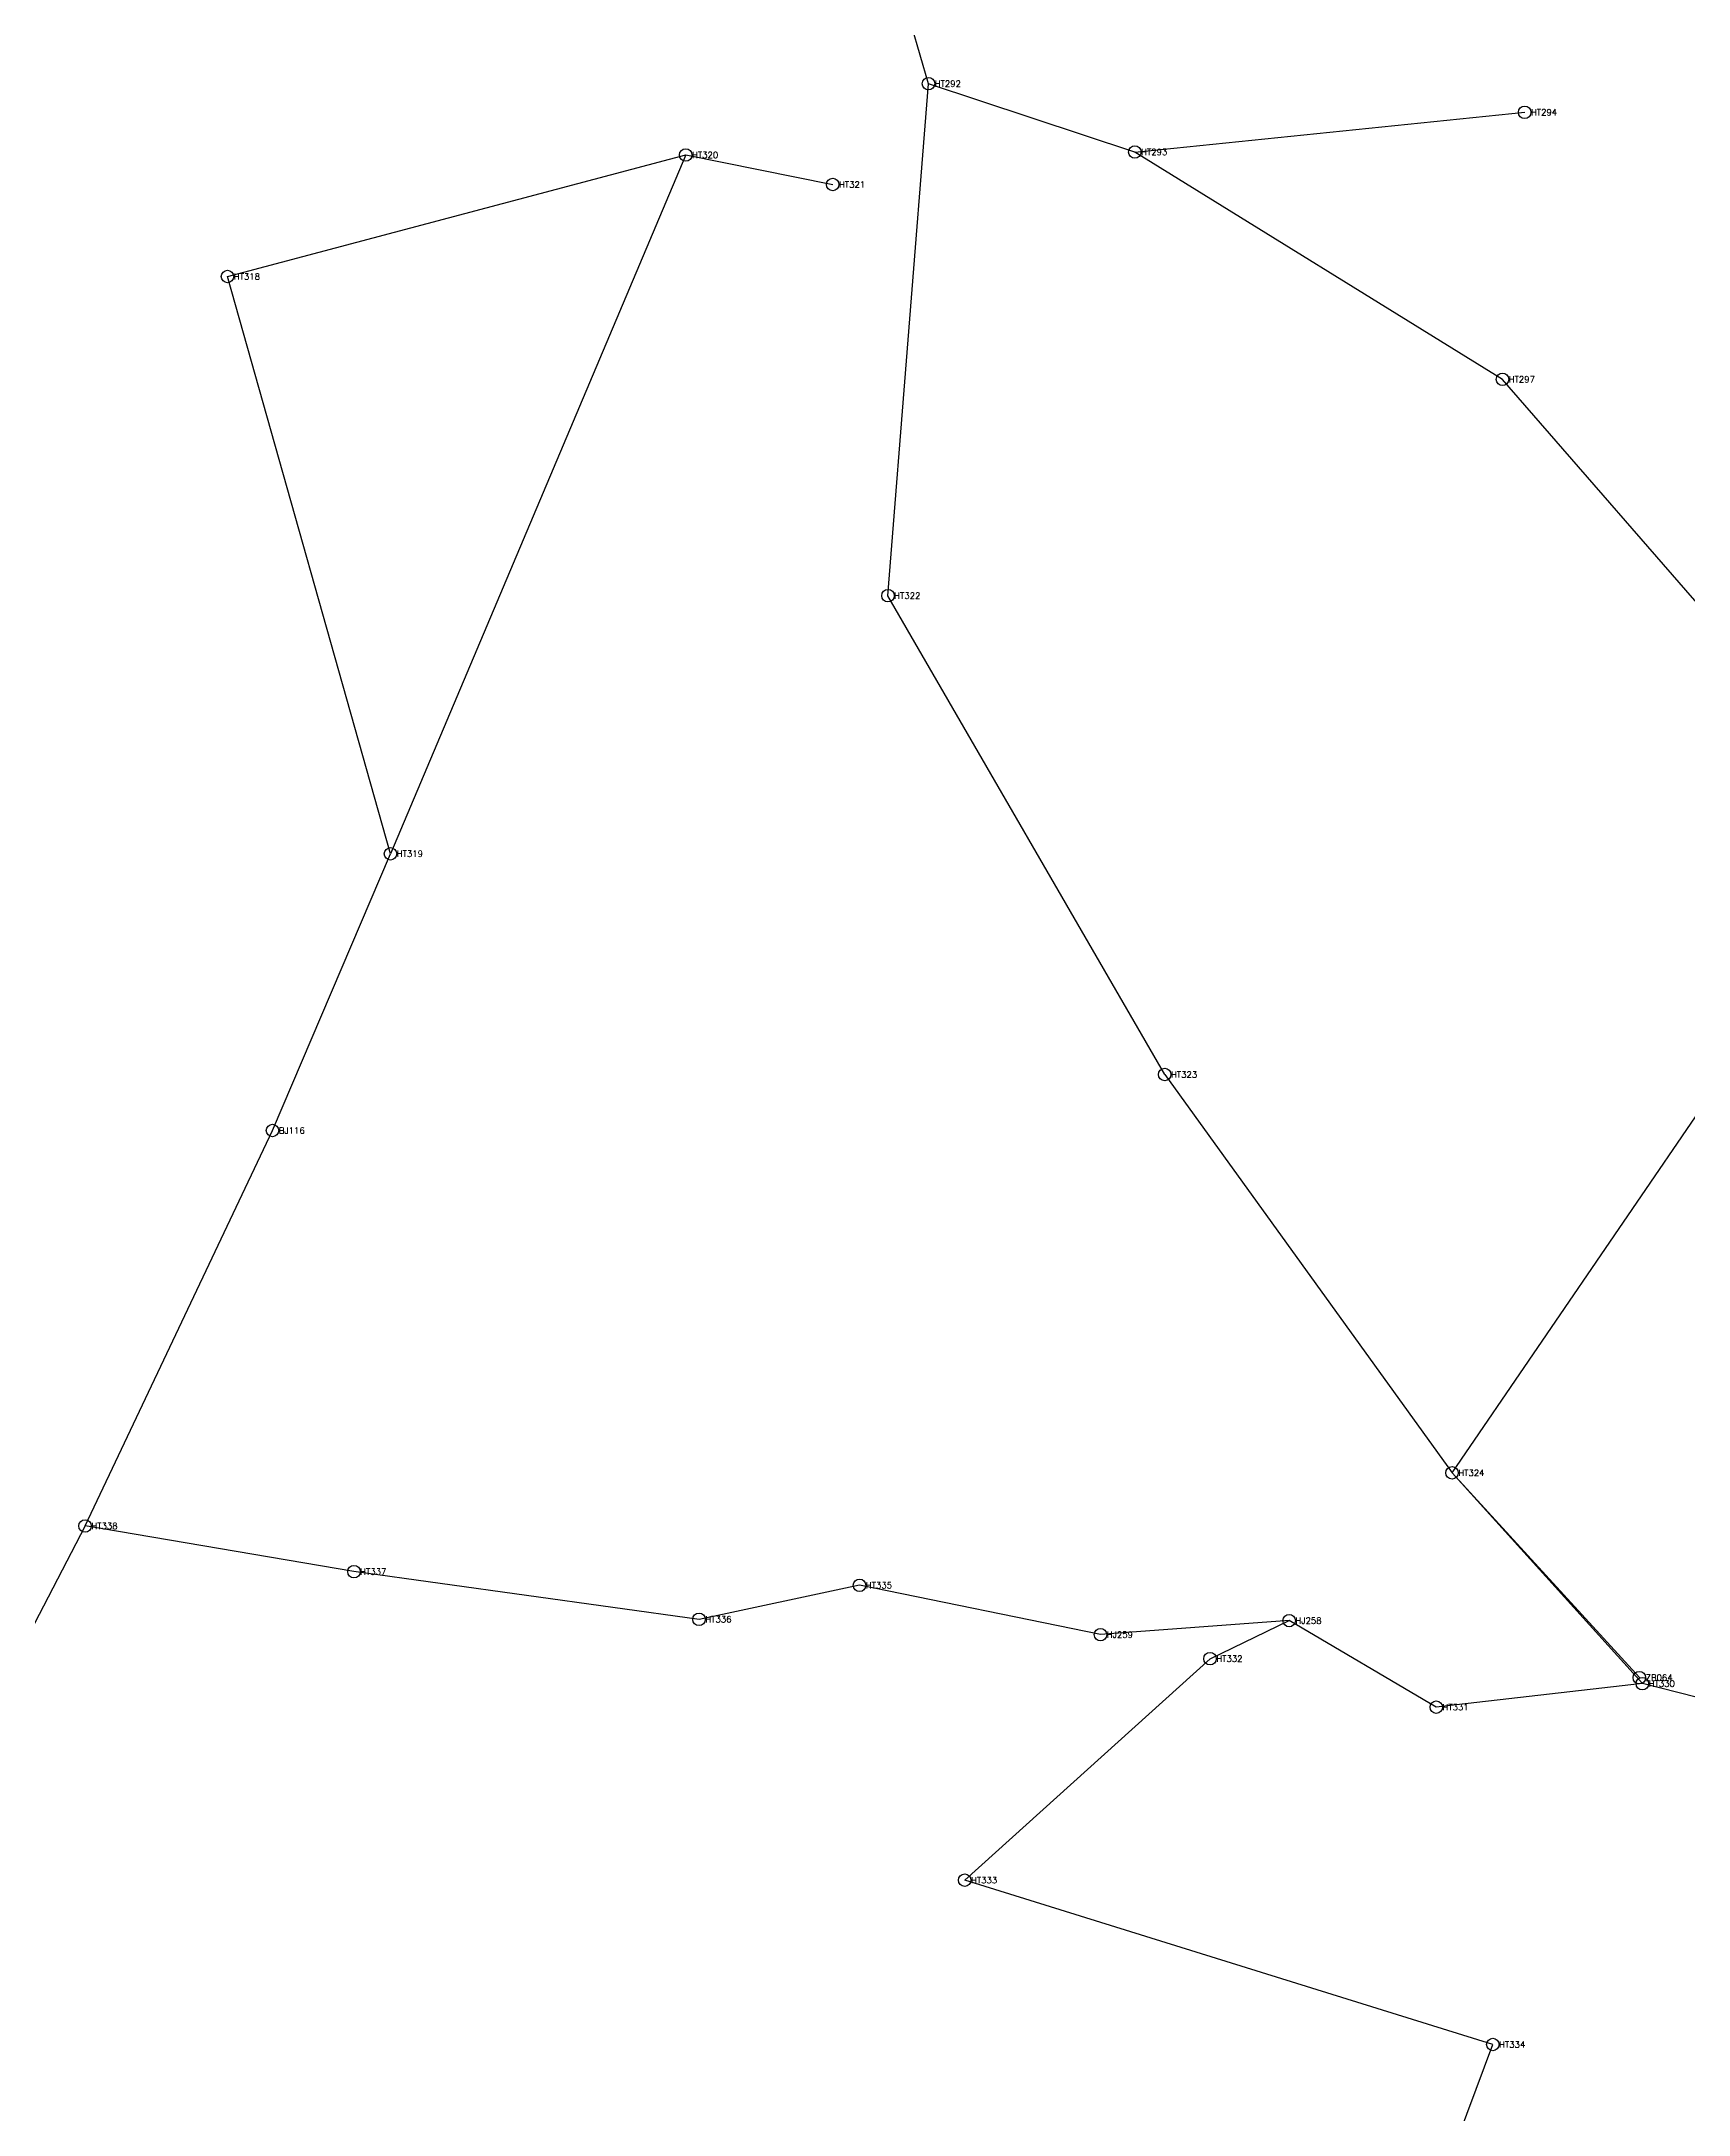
# Model space of a CAD drawing. Extents: x 249003 to 251270, y 2746050 to 2748778.
# Drawn here: x 249688.1 to 249951.9, y 2746756.1 to 2747088.1 of the extents above; entities that cross this region are included whole.
import ezdxf

# ---------------------------------------------------------------- set-up
doc = ezdxf.new("R2010")
doc.units = 0
doc.styles.get("Standard").update_dxf_attribs({"font": 'simplex'})

msp = doc.modelspace()

# ---------------------------------------------------------------- linework, layer by layer
at = {"color": 4}
for p, q in [((249830.125, 2747081.361), (249816.632, 2747127.806)), ((249823.635, 2746999.367), (249830.125, 2747081.361)), ((249863.185, 2747070.425), (249830.125, 2747081.361)), ((249863.185, 2747070.425), (249925.622, 2747076.793)), ((249717.871, 2747050.489), (249791.256, 2747069.954)), ((249791.256, 2747069.954), (249743.968, 2746958.045)), ((249791.256, 2747069.954), (249814.795, 2747065.22)), ((249922.054, 2747034.023), (249863.185, 2747070.425)), ((249743.968, 2746958.045), (249717.871, 2747050.489)), ((249973.806, 2746974.53), (249922.054, 2747034.023)), ((249867.967, 2746922.694), (249823.635, 2746999.367)), ((249725.08, 2746913.726), (249743.968, 2746958.045)), ((249867.967, 2746922.694), (249913.982, 2746858.9)), ((249913.982, 2746858.9), (249955.177, 2746919.135)), ((249695.055, 2746850.403), (249725.08, 2746913.726)), ((249944.471, 2746825.155), (249913.982, 2746858.9)), ((249913.982, 2746858.9), (249943.979, 2746826.107)), ((249695.055, 2746850.403), (249650.173, 2746764.078)), ((249738.112, 2746843.084), (249695.055, 2746850.403)), ((249793.387, 2746835.437), (249738.112, 2746843.084)), ((249819.095, 2746840.9), (249793.387, 2746835.437)), ((249857.683, 2746832.993), (249819.095, 2746840.9)), ((249887.892, 2746835.245), (249857.683, 2746832.993)), ((249875.225, 2746829.135), (249887.892, 2746835.245)), ((249911.453, 2746821.38), (249887.892, 2746835.245)), ((249835.939, 2746793.677), (249875.225, 2746829.135)), ((249944.471, 2746825.155), (249911.453, 2746821.38)), ((250000.906, 2746810.878), (249944.471, 2746825.155)), ((249920.508, 2746767.352), (249835.939, 2746793.677)), ((249893.882, 2746696.074), (249920.508, 2746767.352))]:
    msp.add_line(p, q, dxfattribs=at)
for centre in [(249830.125, 2747081.361), (249925.622, 2747076.793), (249863.185, 2747070.425), (249791.256, 2747069.954), (249814.795, 2747065.22), (249717.871, 2747050.489), (249922.054, 2747034.023), (249823.635, 2746999.367), (249743.968, 2746958.045), (249867.967, 2746922.694), (249725.08, 2746913.726), (249913.982, 2746858.9), (249695.055, 2746850.403), (249738.112, 2746843.084), (249819.095, 2746840.9), (249793.387, 2746835.437), (249887.892, 2746835.245), (249857.683, 2746832.993), (249875.225, 2746829.135), (249943.979, 2746826.107), (249944.471, 2746825.155), (249911.453, 2746821.38), (249835.939, 2746793.677), (249920.508, 2746767.352)]:
    msp.add_circle(centre, 1)

# ---------------------------------------------------------------- texts
at = {"color": 5}
for s, p in [('HT292', (249831.125, 2747080.861)), ('HT294', (249926.622, 2747076.293)), ('HT320', (249792.256, 2747069.454)), ('HT293', (249864.185, 2747069.925)), ('HT321', (249815.795, 2747064.72)), ('HT318', (249718.871, 2747049.989)), ('HT297', (249923.054, 2747033.523)), ('HT322', (249824.635, 2746998.867)), ('HT319', (249744.968, 2746957.545)), ('HT323', (249868.967, 2746922.194)), ('BJ116', (249726.08, 2746913.226)), ('HT324', (249914.982, 2746858.4)), ('HT338', (249696.055, 2746849.903)), ('HT337', (249739.112, 2746842.584)), ('HT335', (249820.095, 2746840.4)), ('HT336', (249794.387, 2746834.937)), ('HJ258', (249888.892, 2746834.745)), ('HJ259', (249858.683, 2746832.493)), ('HT332', (249876.225, 2746828.635)), ('ZB064', (249944.979, 2746825.607)), ('HT330', (249945.471, 2746824.655)), ('HT331', (249912.453, 2746820.88)), ('HT333', (249836.939, 2746793.177)), ('HT334', (249921.508, 2746766.852))]:
    msp.add_text(s, height=1, dxfattribs=at).set_placement(p)

doc.saveas('drawing.dxf')
